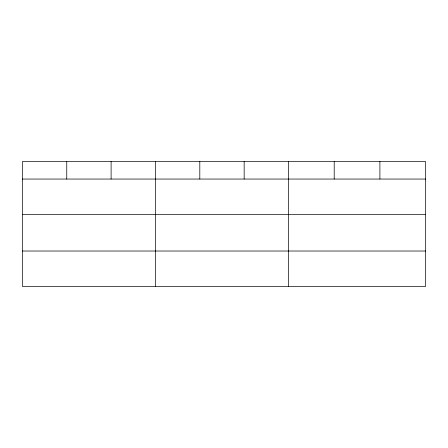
<?xml version="1.0" encoding="UTF-8"?>
<svg xmlns="http://www.w3.org/2000/svg" width="448" height="448" viewBox="0 0 448 448"><rect width="100%" height="100%" fill="white"/><g stroke="black" fill="none" stroke-linecap="round" stroke-linejoin="round"><path stroke-width="0.67" d="M425.6 214.497L425.6 161.532L22.4 161.532L22.4 286.468L425.6 286.468L425.6 214.497L22.4 214.497M22.4 179.049L425.6 179.049M22.4 251.02L425.6 251.02M379.904 161.532L379.904 179.049M334.208 161.532L334.208 179.049M288.512 161.532L288.512 286.468M244.16 161.532L244.16 179.049M199.808 161.532L199.808 179.049M155.456 161.532L155.456 286.468M111.104 161.532L111.104 179.049M66.752 161.532L66.752 179.049"/></g></svg>
